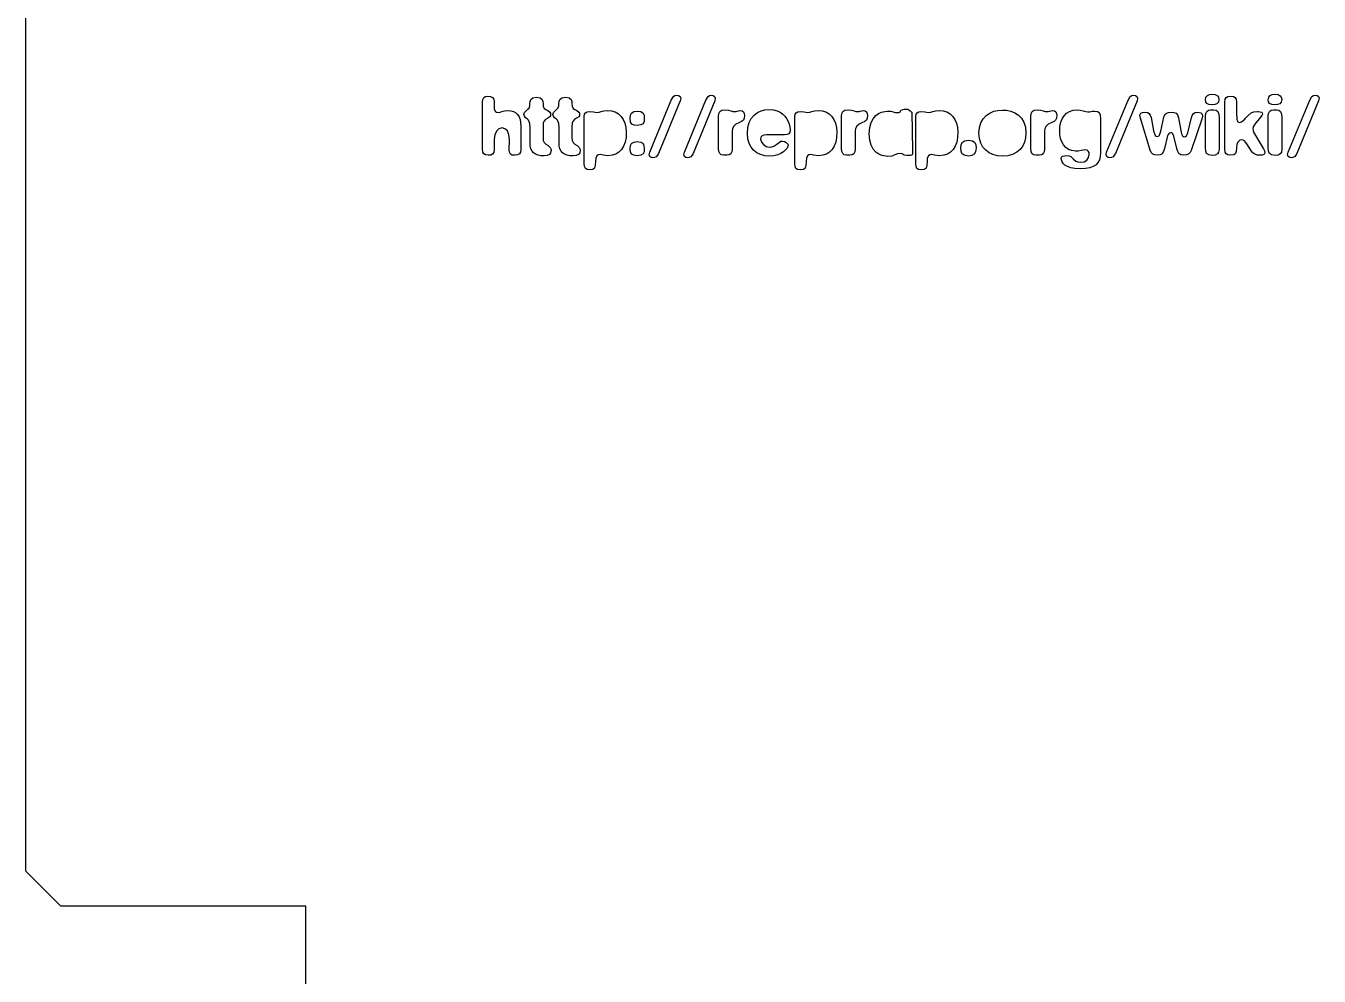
# Model space of a CAD drawing. Header units: metres. Extents: x 147 to 401, y -506 to -166.
# Drawn here: x 173.9 to 284.7, y -335.8 to -254.4 of the extents above; entities that cross this region are included whole.
import ezdxf

# ---------------------------------------------------------------- set-up
doc = ezdxf.new("R2010")
doc.units = ezdxf.units.M

msp = doc.modelspace()

# ---------------------------------------------------------------- linework, layer by layer
at = {"layer": 'COMPONENT4'}
for p, q in [((213.11, -260.54, 0), (213.25, -260.45, 0)), ((213.25, -260.45, 0), (213.46, -260.42, 0)), ((213.46, -260.42, 0), (213.7, -260.45, 0)), ((213.7, -260.45, 0), (213.86, -260.54, 0)), ((229.18, -260.75, 0), (229.36, -260.45, 0)), ((229.36, -260.45, 0), (229.49, -260.36, 0)), ((229.49, -260.36, 0), (229.67, -260.33, 0)), ((229.67, -260.33, 0), (229.81, -260.35, 0)), ((229.81, -260.35, 0), (229.93, -260.44, 0)), ((229.93, -260.44, 0), (229.99, -260.59, 0)), ((232.15, -260.75, 0), (232.33, -260.45, 0)), ((232.33, -260.45, 0), (232.46, -260.36, 0)), ((232.46, -260.36, 0), (232.63, -260.33, 0)), ((232.63, -260.33, 0), (232.78, -260.35, 0)), ((232.78, -260.35, 0), (232.89, -260.44, 0)), ((232.89, -260.44, 0), (232.95, -260.59, 0)), ((268.34, -260.75, 0), (268.52, -260.45, 0)), ((268.52, -260.45, 0), (268.65, -260.36, 0)), ((268.65, -260.36, 0), (268.83, -260.33, 0)), ((268.83, -260.33, 0), (268.97, -260.35, 0)), ((268.97, -260.35, 0), (269.09, -260.44, 0)), ((269.09, -260.44, 0), (269.14, -260.59, 0)), ((275, -260.49, 0), (275.13, -260.35, 0)), ((275.13, -260.35, 0), (275.31, -260.27, 0)), ((275.31, -260.27, 0), (275.53, -260.25, 0)), ((275.53, -260.25, 0), (275.8, -260.28, 0)), ((275.8, -260.28, 0), (275.98, -260.37, 0)), ((275.98, -260.37, 0), (276.08, -260.51, 0)), ((276.74, -260.54, 0), (276.89, -260.45, 0)), ((276.89, -260.45, 0), (277.13, -260.42, 0)), ((277.13, -260.42, 0), (277.35, -260.45, 0)), ((277.35, -260.45, 0), (277.5, -260.54, 0)), ((280.38, -260.49, 0), (280.51, -260.35, 0)), ((280.51, -260.35, 0), (280.69, -260.27, 0)), ((280.69, -260.27, 0), (280.91, -260.25, 0)), ((280.91, -260.25, 0), (281.18, -260.28, 0)), ((281.18, -260.28, 0), (281.36, -260.37, 0)), ((281.36, -260.37, 0), (281.46, -260.51, 0)), ((283.9, -260.75, 0), (284.08, -260.45, 0)), ((284.08, -260.45, 0), (284.21, -260.36, 0)), ((284.21, -260.36, 0), (284.38, -260.33, 0)), ((284.38, -260.33, 0), (284.53, -260.35, 0)), ((284.53, -260.35, 0), (284.64, -260.44, 0)), ((284.64, -260.44, 0), (284.7, -260.59, 0)), ((212.99, -260.89, 0), (213.02, -260.69, 0)), ((212.99, -264.92, 0), (212.99, -260.89, 0)), ((213.02, -260.69, 0), (213.11, -260.54, 0)), ((213.86, -260.54, 0), (213.96, -260.68, 0)), ((213.96, -260.68, 0), (213.99, -260.89, 0)), ((213.99, -260.89, 0), (213.99, -261.23, 0)), ((213.99, -261.23, 0), (214.01, -261.53, 0)), ((214.01, -261.53, 0), (214.11, -261.74, 0)), ((216.74, -261.66, 0), (216.9, -261.54, 0)), ((216.9, -261.54, 0), (216.99, -261.43, 0)), ((216.99, -261.43, 0), (217.06, -261.23, 0)), ((217.06, -261.03, 0), (217.08, -260.88, 0)), ((217.06, -261.23, 0), (217.06, -261.03, 0)), ((217.08, -260.88, 0), (217.15, -260.7, 0)), ((217.15, -260.7, 0), (217.32, -260.56, 0)), ((217.32, -260.56, 0), (217.63, -260.5, 0)), ((217.63, -260.5, 0), (217.94, -260.56, 0)), ((217.94, -260.56, 0), (218.11, -260.7, 0)), ((218.11, -260.7, 0), (218.18, -260.88, 0)), ((218.18, -260.88, 0), (218.19, -261.04, 0)), ((218.19, -261.04, 0), (218.21, -261.26, 0)), ((218.21, -261.26, 0), (218.29, -261.46, 0)), ((218.29, -261.46, 0), (218.43, -261.56, 0)), ((218.43, -261.56, 0), (218.61, -261.65, 0)), ((219.23, -261.66, 0), (219.38, -261.54, 0)), ((219.38, -261.54, 0), (219.47, -261.43, 0)), ((219.47, -261.43, 0), (219.54, -261.23, 0)), ((219.54, -261.23, 0), (219.55, -261.03, 0)), ((219.55, -261.03, 0), (219.56, -260.88, 0)), ((219.56, -260.88, 0), (219.64, -260.7, 0)), ((219.64, -260.7, 0), (219.81, -260.56, 0)), ((219.81, -260.56, 0), (220.12, -260.5, 0)), ((220.12, -260.5, 0), (220.42, -260.56, 0)), ((220.42, -260.56, 0), (220.59, -260.7, 0)), ((220.59, -260.7, 0), (220.66, -260.88, 0)), ((220.66, -260.88, 0), (220.67, -261.04, 0)), ((220.67, -261.04, 0), (220.7, -261.26, 0)), ((220.7, -261.26, 0), (220.78, -261.46, 0)), ((220.78, -261.46, 0), (220.91, -261.56, 0)), ((220.91, -261.56, 0), (221.09, -261.65, 0)), ((227.34, -265.21, 0), (229.18, -260.75, 0)), ((229.94, -260.81, 0), (228.08, -265.31, 0)), ((229.99, -260.59, 0), (229.94, -260.81, 0)), ((230.3, -265.21, 0), (232.15, -260.75, 0)), ((232.91, -260.81, 0), (231.05, -265.31, 0)), ((232.95, -260.59, 0), (232.91, -260.81, 0)), ((237.21, -261.59, 0), (237.56, -261.56, 0)), ((237.56, -261.56, 0), (237.94, -261.59, 0)), ((248.88, -261.62, 0), (249.02, -261.56, 0)), ((249.02, -261.56, 0), (249.13, -261.54, 0)), ((249.13, -261.54, 0), (249.44, -261.54, 0)), ((249.44, -261.54, 0), (249.53, -261.59, 0)), ((266.49, -265.21, 0), (268.34, -260.75, 0)), ((269.1, -260.81, 0), (267.24, -265.31, 0)), ((269.14, -260.59, 0), (269.1, -260.81, 0)), ((274.96, -260.72, 0), (275, -260.49, 0)), ((274.99, -260.89, 0), (274.96, -260.72, 0)), ((275.08, -261.03, 0), (274.99, -260.89, 0)), ((275.26, -261.12, 0), (275.08, -261.03, 0)), ((275.53, -261.16, 0), (275.26, -261.12, 0)), ((275.75, -261.13, 0), (275.53, -261.16, 0)), ((275.94, -261.06, 0), (275.75, -261.13, 0)), ((276.07, -260.92, 0), (275.94, -261.06, 0)), ((276.12, -260.69, 0), (276.07, -260.92, 0)), ((276.08, -260.51, 0), (276.12, -260.69, 0)), ((276.63, -260.89, 0), (276.66, -260.68, 0)), ((276.63, -264.98, 0), (276.63, -260.89, 0)), ((276.66, -260.68, 0), (276.74, -260.54, 0)), ((277.5, -260.54, 0), (277.59, -260.68, 0)), ((277.59, -260.68, 0), (277.63, -260.89, 0)), ((277.63, -260.89, 0), (277.63, -261.83, 0)), ((280.34, -260.72, 0), (280.38, -260.49, 0)), ((280.37, -260.89, 0), (280.34, -260.72, 0)), ((280.46, -261.03, 0), (280.37, -260.89, 0)), ((280.64, -261.12, 0), (280.46, -261.03, 0)), ((280.91, -261.16, 0), (280.64, -261.12, 0)), ((281.13, -261.13, 0), (280.91, -261.16, 0)), ((281.32, -261.06, 0), (281.13, -261.13, 0)), ((281.45, -260.92, 0), (281.32, -261.06, 0)), ((281.5, -260.69, 0), (281.45, -260.92, 0)), ((281.46, -260.51, 0), (281.5, -260.69, 0)), ((282.05, -265.21, 0), (283.9, -260.75, 0)), ((284.66, -260.81, 0), (282.8, -265.31, 0)), ((284.7, -260.59, 0), (284.66, -260.81, 0)), ((214.11, -261.74, 0), (214.21, -261.79, 0)), ((214.21, -261.79, 0), (214.34, -261.81, 0)), ((214.34, -261.81, 0), (214.51, -261.79, 0)), ((214.51, -261.79, 0), (214.67, -261.73, 0)), ((214.67, -261.73, 0), (214.88, -261.68, 0)), ((214.88, -261.68, 0), (215.16, -261.65, 0)), ((215.16, -261.65, 0), (215.43, -261.67, 0)), ((215.43, -261.67, 0), (215.66, -261.74, 0)), ((215.66, -261.74, 0), (215.85, -261.84, 0)), ((215.85, -261.84, 0), (216.01, -261.98, 0)), ((216.01, -261.98, 0), (216.13, -262.17, 0)), ((216.13, -262.17, 0), (216.22, -262.4, 0)), ((216.22, -262.4, 0), (216.27, -262.66, 0)), ((216.27, -262.66, 0), (216.29, -262.97, 0)), ((216.55, -261.97, 0), (216.61, -261.8, 0)), ((216.59, -262.13, 0), (216.55, -261.97, 0)), ((216.7, -262.26, 0), (216.59, -262.13, 0)), ((216.61, -261.8, 0), (216.74, -261.66, 0)), ((216.82, -262.36, 0), (216.7, -262.26, 0)), ((216.93, -262.47, 0), (216.82, -262.36, 0)), ((217.05, -262.74, 0), (216.93, -262.47, 0)), ((218.25, -262.58, 0), (218.21, -262.69, 0)), ((218.4, -262.42, 0), (218.25, -262.58, 0)), ((218.59, -262.31, 0), (218.4, -262.42, 0)), ((218.76, -262.18, 0), (218.59, -262.31, 0)), ((218.61, -261.65, 0), (218.77, -261.78, 0)), ((218.82, -262.1, 0), (218.76, -262.18, 0)), ((218.77, -261.78, 0), (218.82, -261.87, 0)), ((218.82, -261.87, 0), (218.84, -261.98, 0)), ((218.84, -261.98, 0), (218.82, -262.1, 0)), ((219.03, -261.97, 0), (219.09, -261.8, 0)), ((219.08, -262.13, 0), (219.03, -261.97, 0)), ((219.18, -262.26, 0), (219.08, -262.13, 0)), ((219.09, -261.8, 0), (219.23, -261.66, 0)), ((219.31, -262.36, 0), (219.18, -262.26, 0)), ((219.42, -262.47, 0), (219.31, -262.36, 0)), ((219.54, -262.74, 0), (219.42, -262.47, 0)), ((220.73, -262.58, 0), (220.69, -262.69, 0)), ((220.88, -262.42, 0), (220.73, -262.58, 0)), ((221.07, -262.31, 0), (220.88, -262.42, 0)), ((221.25, -262.18, 0), (221.07, -262.31, 0)), ((221.09, -261.65, 0), (221.25, -261.78, 0)), ((221.25, -261.78, 0), (221.3, -261.87, 0)), ((221.3, -262.1, 0), (221.25, -262.18, 0)), ((221.3, -261.87, 0), (221.32, -261.98, 0)), ((221.32, -261.98, 0), (221.3, -262.1, 0)), ((221.72, -262.14, 0), (221.74, -261.96, 0)), ((221.72, -266.22, 0), (221.72, -262.14, 0)), ((221.74, -261.96, 0), (221.83, -261.83, 0)), ((221.83, -261.83, 0), (221.97, -261.75, 0)), ((221.97, -261.75, 0), (222.17, -261.72, 0)), ((222.17, -261.72, 0), (222.51, -261.76, 0)), ((222.51, -261.76, 0), (222.8, -261.81, 0)), ((222.8, -261.81, 0), (222.99, -261.78, 0)), ((222.99, -261.78, 0), (223.17, -261.72, 0)), ((223.17, -261.72, 0), (223.4, -261.66, 0)), ((223.4, -261.66, 0), (223.72, -261.63, 0)), ((223.72, -261.63, 0), (224.07, -261.66, 0)), ((224.07, -261.66, 0), (224.38, -261.76, 0)), ((224.38, -261.76, 0), (224.65, -261.92, 0)), ((224.65, -261.92, 0), (224.89, -262.14, 0)), ((224.89, -262.14, 0), (225.07, -262.41, 0)), ((225.07, -262.41, 0), (225.21, -262.73, 0)), ((225.66, -262.32, 0), (225.69, -262.05, 0)), ((225.69, -262.63, 0), (225.66, -262.32, 0)), ((225.69, -262.05, 0), (225.78, -261.86, 0)), ((225.8, -262.81, 0), (225.69, -262.63, 0)), ((225.78, -261.86, 0), (225.97, -261.74, 0)), ((225.97, -261.74, 0), (226.27, -261.7, 0)), ((226.27, -261.7, 0), (226.58, -261.74, 0)), ((226.58, -261.74, 0), (226.76, -261.86, 0)), ((226.76, -261.86, 0), (226.85, -262.05, 0)), ((226.85, -262.58, 0), (226.76, -262.77, 0)), ((226.85, -262.05, 0), (226.87, -262.32, 0)), ((226.87, -262.32, 0), (226.85, -262.58, 0)), ((233.22, -262.15, 0), (233.25, -261.91, 0)), ((233.22, -264.89, 0), (233.22, -262.15, 0)), ((233.25, -261.91, 0), (233.34, -261.73, 0)), ((233.34, -261.73, 0), (233.5, -261.62, 0)), ((233.5, -261.62, 0), (233.78, -261.58, 0)), ((233.78, -261.58, 0), (234.07, -261.61, 0)), ((234.07, -261.61, 0), (234.29, -261.66, 0)), ((234.29, -261.66, 0), (234.45, -261.72, 0)), ((234.45, -261.72, 0), (234.59, -261.74, 0)), ((234.59, -261.74, 0), (234.73, -261.73, 0)), ((234.73, -261.73, 0), (234.84, -261.7, 0)), ((234.84, -261.7, 0), (234.95, -261.67, 0)), ((234.95, -261.67, 0), (235.09, -261.65, 0)), ((235.21, -262.59, 0), (234.97, -262.69, 0)), ((235.09, -261.65, 0), (235.25, -261.68, 0)), ((235.36, -262.47, 0), (235.21, -262.59, 0)), ((235.25, -261.68, 0), (235.36, -261.76, 0)), ((235.36, -261.76, 0), (235.43, -261.89, 0)), ((235.43, -262.31, 0), (235.36, -262.47, 0)), ((235.43, -261.89, 0), (235.45, -262.08, 0)), ((235.45, -262.08, 0), (235.43, -262.31, 0)), ((235.74, -263.11, 0), (235.86, -262.68, 0)), ((235.86, -262.68, 0), (236.04, -262.32, 0)), ((236.04, -262.32, 0), (236.28, -262.04, 0)), ((236.28, -262.04, 0), (236.56, -261.82, 0)), ((236.56, -261.82, 0), (236.87, -261.68, 0)), ((236.87, -261.68, 0), (237.21, -261.59, 0)), ((237.94, -261.59, 0), (238.25, -261.67, 0)), ((238.25, -261.67, 0), (238.52, -261.79, 0)), ((238.52, -261.79, 0), (238.74, -261.94, 0)), ((238.74, -261.94, 0), (238.92, -262.12, 0)), ((238.92, -262.12, 0), (239.06, -262.32, 0)), ((239.06, -262.32, 0), (239.25, -262.71, 0)), ((239.77, -262.14, 0), (239.79, -261.96, 0)), ((239.77, -266.22, 0), (239.77, -262.14, 0)), ((239.79, -261.96, 0), (239.88, -261.83, 0)), ((239.88, -261.83, 0), (240.02, -261.75, 0)), ((240.02, -261.75, 0), (240.22, -261.72, 0)), ((240.22, -261.72, 0), (240.56, -261.76, 0)), ((240.56, -261.76, 0), (240.85, -261.81, 0)), ((240.85, -261.81, 0), (241.04, -261.78, 0)), ((241.04, -261.78, 0), (241.22, -261.72, 0)), ((241.22, -261.72, 0), (241.45, -261.66, 0)), ((241.45, -261.66, 0), (241.77, -261.63, 0)), ((241.77, -261.63, 0), (242.12, -261.66, 0)), ((242.12, -261.66, 0), (242.43, -261.76, 0)), ((242.43, -261.76, 0), (242.7, -261.92, 0)), ((242.7, -261.92, 0), (242.93, -262.14, 0)), ((242.93, -262.14, 0), (243.12, -262.41, 0)), ((243.12, -262.41, 0), (243.26, -262.73, 0)), ((243.77, -262.15, 0), (243.8, -261.91, 0)), ((243.77, -264.89, 0), (243.77, -262.15, 0)), ((243.8, -261.91, 0), (243.88, -261.73, 0)), ((243.88, -261.73, 0), (244.05, -261.62, 0)), ((244.05, -261.62, 0), (244.33, -261.58, 0)), ((244.33, -261.58, 0), (244.62, -261.61, 0)), ((244.62, -261.61, 0), (244.84, -261.66, 0)), ((244.84, -261.66, 0), (245, -261.72, 0)), ((245, -261.72, 0), (245.14, -261.74, 0)), ((245.14, -261.74, 0), (245.27, -261.73, 0)), ((245.27, -261.73, 0), (245.38, -261.7, 0)), ((245.38, -261.7, 0), (245.49, -261.67, 0)), ((245.49, -261.67, 0), (245.63, -261.65, 0)), ((245.76, -262.59, 0), (245.52, -262.69, 0)), ((245.63, -261.65, 0), (245.79, -261.68, 0)), ((245.91, -262.47, 0), (245.76, -262.59, 0)), ((245.79, -261.68, 0), (245.91, -261.76, 0)), ((245.91, -261.76, 0), (245.98, -261.89, 0)), ((245.98, -262.31, 0), (245.91, -262.47, 0)), ((245.98, -261.89, 0), (246, -262.08, 0)), ((246, -262.08, 0), (245.98, -262.31, 0)), ((246.31, -262.68, 0), (246.48, -262.34, 0)), ((246.48, -262.34, 0), (246.7, -262.08, 0)), ((246.7, -262.08, 0), (246.94, -261.9, 0)), ((246.94, -261.9, 0), (247.21, -261.78, 0)), ((247.21, -261.78, 0), (247.47, -261.72, 0)), ((247.47, -261.72, 0), (247.72, -261.7, 0)), ((247.72, -261.7, 0), (248, -261.71, 0)), ((248, -261.71, 0), (248.21, -261.75, 0)), ((248.21, -261.75, 0), (248.38, -261.8, 0)), ((248.38, -261.8, 0), (248.57, -261.81, 0)), ((248.57, -261.81, 0), (248.62, -261.81, 0)), ((248.62, -261.81, 0), (248.7, -261.81, 0)), ((248.7, -261.81, 0), (248.77, -261.79, 0)), ((248.77, -261.79, 0), (248.8, -261.76, 0)), ((248.8, -261.76, 0), (248.83, -261.68, 0)), ((248.83, -261.68, 0), (248.88, -261.62, 0)), ((249.53, -261.59, 0), (249.65, -261.68, 0)), ((249.65, -261.68, 0), (249.76, -261.77, 0)), ((249.76, -261.77, 0), (249.8, -261.78, 0)), ((249.8, -261.78, 0), (249.84, -265.03, 0)), ((250.13, -262.14, 0), (250.16, -261.96, 0)), ((250.13, -266.22, 0), (250.13, -262.14, 0)), ((250.16, -261.96, 0), (250.24, -261.83, 0)), ((250.24, -261.83, 0), (250.39, -261.75, 0)), ((250.39, -261.75, 0), (250.58, -261.72, 0)), ((250.58, -261.72, 0), (250.92, -261.76, 0)), ((250.92, -261.76, 0), (251.21, -261.81, 0)), ((251.21, -261.81, 0), (251.41, -261.78, 0)), ((251.41, -261.78, 0), (251.59, -261.72, 0)), ((251.59, -261.72, 0), (251.81, -261.66, 0)), ((251.81, -261.66, 0), (252.14, -261.63, 0)), ((252.14, -261.63, 0), (252.48, -261.66, 0)), ((252.48, -261.66, 0), (252.79, -261.76, 0)), ((252.79, -261.76, 0), (253.07, -261.92, 0)), ((253.07, -261.92, 0), (253.3, -262.14, 0)), ((253.3, -262.14, 0), (253.49, -262.41, 0)), ((253.49, -262.41, 0), (253.62, -262.73, 0)), ((255.72, -262.69, 0), (255.92, -262.35, 0)), ((255.92, -262.35, 0), (256.17, -262.07, 0)), ((256.17, -262.07, 0), (256.47, -261.86, 0)), ((256.47, -261.86, 0), (256.81, -261.71, 0)), ((256.81, -261.71, 0), (257.18, -261.63, 0)), ((257.18, -261.63, 0), (257.56, -261.6, 0)), ((257.56, -261.6, 0), (257.92, -261.62, 0)), ((257.92, -261.62, 0), (258.27, -261.7, 0)), ((258.27, -261.7, 0), (258.62, -261.83, 0)), ((258.62, -261.83, 0), (258.93, -262.03, 0)), ((258.93, -262.03, 0), (259.19, -262.3, 0)), ((259.19, -262.3, 0), (259.4, -262.64, 0)), ((259.4, -262.64, 0), (259.54, -263.06, 0)), ((259.99, -262.15, 0), (260.02, -261.91, 0)), ((259.99, -264.89, 0), (259.99, -262.15, 0)), ((260.02, -261.91, 0), (260.1, -261.73, 0)), ((260.1, -261.73, 0), (260.27, -261.62, 0)), ((260.27, -261.62, 0), (260.55, -261.58, 0)), ((260.55, -261.58, 0), (260.84, -261.61, 0)), ((260.84, -261.61, 0), (261.06, -261.66, 0)), ((261.06, -261.66, 0), (261.22, -261.72, 0)), ((261.22, -261.72, 0), (261.35, -261.74, 0)), ((261.35, -261.74, 0), (261.49, -261.73, 0)), ((261.49, -261.73, 0), (261.6, -261.7, 0)), ((261.6, -261.7, 0), (261.71, -261.67, 0)), ((261.71, -261.67, 0), (261.85, -261.65, 0)), ((261.98, -262.59, 0), (261.73, -262.69, 0)), ((261.85, -261.65, 0), (262.01, -261.68, 0)), ((262.12, -262.47, 0), (261.98, -262.59, 0)), ((262.01, -261.68, 0), (262.13, -261.76, 0)), ((262.19, -262.31, 0), (262.12, -262.47, 0)), ((262.13, -261.76, 0), (262.19, -261.89, 0)), ((262.19, -261.89, 0), (262.22, -262.08, 0)), ((262.22, -262.08, 0), (262.19, -262.31, 0)), ((262.49, -263, 0), (262.57, -262.65, 0)), ((262.57, -262.65, 0), (262.69, -262.34, 0)), ((262.69, -262.34, 0), (262.85, -262.09, 0)), ((262.85, -262.09, 0), (263.06, -261.88, 0)), ((263.06, -261.88, 0), (263.31, -261.72, 0)), ((263.31, -261.72, 0), (263.61, -261.62, 0)), ((263.61, -261.62, 0), (263.95, -261.59, 0)), ((263.95, -261.59, 0), (264.22, -261.62, 0)), ((264.22, -261.62, 0), (264.47, -261.68, 0)), ((264.47, -261.68, 0), (264.7, -261.74, 0)), ((264.7, -261.74, 0), (264.89, -261.76, 0)), ((264.89, -261.76, 0), (265.02, -261.75, 0)), ((265.02, -261.75, 0), (265.15, -261.73, 0)), ((265.15, -261.73, 0), (265.29, -261.7, 0)), ((265.29, -261.7, 0), (265.47, -261.69, 0)), ((265.47, -261.69, 0), (265.71, -261.72, 0)), ((265.71, -261.72, 0), (265.86, -261.82, 0)), ((265.86, -261.82, 0), (265.93, -262.02, 0)), ((265.93, -262.02, 0), (265.96, -262.35, 0)), ((265.96, -262.35, 0), (265.96, -265.25, 0)), ((269.35, -262.04, 0), (269.42, -261.88, 0)), ((269.39, -262.31, 0), (269.35, -262.04, 0)), ((270.21, -265.05, 0), (269.39, -262.31, 0)), ((269.42, -261.88, 0), (269.56, -261.81, 0)), ((269.56, -261.81, 0), (269.75, -261.79, 0)), ((269.75, -261.79, 0), (269.98, -261.82, 0)), ((269.98, -261.82, 0), (270.13, -261.9, 0)), ((270.13, -261.9, 0), (270.23, -262.04, 0)), ((270.23, -262.04, 0), (270.3, -262.23, 0)), ((270.3, -262.23, 0), (270.52, -263.39, 0)), ((271.13, -263.4, 0), (271.38, -262.22, 0)), ((271.38, -262.22, 0), (271.47, -261.99, 0)), ((271.47, -261.99, 0), (271.61, -261.86, 0)), ((271.61, -261.86, 0), (271.79, -261.8, 0)), ((271.79, -261.8, 0), (272.01, -261.78, 0)), ((272.01, -261.78, 0), (272.26, -261.8, 0)), ((272.26, -261.8, 0), (272.44, -261.87, 0)), ((272.44, -261.87, 0), (272.57, -262.02, 0)), ((272.57, -262.02, 0), (272.66, -262.28, 0)), ((272.66, -262.28, 0), (272.85, -263.36, 0)), ((273.45, -263.55, 0), (273.73, -262.36, 0)), ((273.73, -262.36, 0), (273.82, -262.07, 0)), ((274.64, -262.38, 0), (273.73, -265.06, 0)), ((273.82, -262.07, 0), (273.93, -261.89, 0)), ((273.93, -261.89, 0), (274.09, -261.81, 0)), ((274.09, -261.81, 0), (274.3, -261.79, 0)), ((274.3, -261.79, 0), (274.55, -261.83, 0)), ((274.55, -261.83, 0), (274.68, -261.95, 0)), ((274.7, -262.13, 0), (274.64, -262.38, 0)), ((274.68, -261.95, 0), (274.7, -262.13, 0)), ((274.96, -262.11, 0), (274.99, -261.89, 0)), ((274.96, -264.85, 0), (274.96, -262.11, 0)), ((274.99, -261.89, 0), (275.08, -261.72, 0)), ((275.08, -261.72, 0), (275.22, -261.62, 0)), ((275.22, -261.62, 0), (275.4, -261.58, 0)), ((275.4, -261.58, 0), (275.66, -261.58, 0)), ((275.66, -261.58, 0), (275.87, -261.62, 0)), ((275.87, -261.62, 0), (276.01, -261.74, 0)), ((276.01, -261.74, 0), (276.1, -261.94, 0)), ((276.1, -261.94, 0), (276.13, -262.22, 0)), ((276.13, -262.22, 0), (276.13, -264.97, 0)), ((277.63, -261.83, 0), (277.66, -262.37, 0)), ((277.66, -262.37, 0), (277.73, -262.61, 0)), ((277.73, -262.61, 0), (277.89, -262.66, 0)), ((277.89, -262.66, 0), (278.05, -262.61, 0)), ((278.05, -262.61, 0), (278.34, -262.37, 0)), ((278.34, -262.37, 0), (278.4, -262.3, 0)), ((278.4, -262.3, 0), (278.58, -262.11, 0)), ((278.58, -262.11, 0), (278.89, -261.84, 0)), ((278.89, -261.84, 0), (279.1, -261.76, 0)), ((279.1, -261.76, 0), (279.41, -261.74, 0)), ((279.69, -262.22, 0), (279.18, -262.81, 0)), ((279.41, -261.74, 0), (279.52, -261.74, 0)), ((279.52, -261.74, 0), (279.76, -261.79, 0)), ((279.8, -262.07, 0), (279.69, -262.22, 0)), ((279.76, -261.79, 0), (279.82, -261.85, 0)), ((279.84, -261.94, 0), (279.8, -262.07, 0)), ((279.82, -261.85, 0), (279.84, -261.94, 0)), ((280.34, -262.11, 0), (280.37, -261.89, 0)), ((280.34, -264.85, 0), (280.34, -262.11, 0)), ((280.37, -261.89, 0), (280.46, -261.72, 0)), ((280.46, -261.72, 0), (280.6, -261.62, 0)), ((280.6, -261.62, 0), (280.78, -261.58, 0)), ((280.78, -261.58, 0), (281.04, -261.58, 0)), ((281.04, -261.58, 0), (281.25, -261.62, 0)), ((281.25, -261.62, 0), (281.39, -261.74, 0)), ((281.39, -261.74, 0), (281.48, -261.94, 0)), ((281.48, -261.94, 0), (281.51, -262.22, 0)), ((281.51, -262.22, 0), (281.51, -264.97, 0)), ((214.05, -263.72, 0), (214, -264.12, 0)), ((214.19, -263.4, 0), (214.05, -263.72, 0)), ((214.4, -263.2, 0), (214.19, -263.4, 0)), ((214.68, -263.13, 0), (214.4, -263.2, 0)), ((214.92, -263.2, 0), (214.68, -263.13, 0)), ((215.13, -263.39, 0), (214.92, -263.2, 0)), ((215.26, -263.72, 0), (215.13, -263.39, 0)), ((215.31, -264.16, 0), (215.26, -263.72, 0)), ((216.29, -262.97, 0), (216.29, -265.01, 0)), ((217.08, -263.13, 0), (217.05, -262.74, 0)), ((217.08, -264.45, 0), (217.08, -263.13, 0)), ((218.21, -262.69, 0), (218.19, -262.8, 0)), ((218.19, -262.8, 0), (218.19, -262.92, 0)), ((218.19, -262.92, 0), (218.19, -263.08, 0)), ((218.19, -263.08, 0), (218.19, -263.93, 0)), ((219.56, -263.13, 0), (219.54, -262.74, 0)), ((219.56, -264.45, 0), (219.56, -263.13, 0)), ((220.68, -262.8, 0), (220.67, -262.92, 0)), ((220.67, -262.92, 0), (220.67, -263.08, 0)), ((220.67, -263.08, 0), (220.67, -263.93, 0)), ((220.69, -262.69, 0), (220.68, -262.8, 0)), ((225.21, -262.73, 0), (225.29, -263.1, 0)), ((225.29, -263.1, 0), (225.32, -263.51, 0)), ((225.32, -263.51, 0), (225.3, -263.96, 0)), ((225.99, -262.89, 0), (225.8, -262.81, 0)), ((226.27, -262.92, 0), (225.99, -262.89, 0)), ((226.58, -262.88, 0), (226.27, -262.92, 0)), ((226.76, -262.77, 0), (226.58, -262.88, 0)), ((234.43, -263.17, 0), (234.4, -263.41, 0)), ((234.4, -263.41, 0), (234.4, -264.92, 0)), ((234.54, -262.97, 0), (234.43, -263.17, 0)), ((234.72, -262.81, 0), (234.54, -262.97, 0)), ((234.97, -262.69, 0), (234.72, -262.81, 0)), ((235.7, -263.63, 0), (235.74, -263.11, 0)), ((235.74, -264.07, 0), (235.7, -263.63, 0)), ((237.12, -263.74, 0), (236.96, -263.81, 0)), ((237.34, -263.72, 0), (237.12, -263.74, 0)), ((238.53, -263.72, 0), (237.34, -263.72, 0)), ((238.87, -263.72, 0), (238.53, -263.72, 0)), ((239.1, -263.7, 0), (238.87, -263.72, 0)), ((239.25, -263.63, 0), (239.1, -263.7, 0)), ((239.25, -262.71, 0), (239.35, -263.06, 0)), ((239.34, -263.51, 0), (239.25, -263.63, 0)), ((239.37, -263.29, 0), (239.34, -263.51, 0)), ((239.35, -263.06, 0), (239.37, -263.29, 0)), ((243.26, -262.73, 0), (243.34, -263.1, 0)), ((243.34, -263.1, 0), (243.37, -263.51, 0)), ((243.37, -263.51, 0), (243.35, -263.96, 0)), ((244.98, -263.17, 0), (244.94, -263.41, 0)), ((244.94, -263.41, 0), (244.94, -264.92, 0)), ((245.09, -262.97, 0), (244.98, -263.17, 0)), ((245.27, -262.81, 0), (245.09, -262.97, 0)), ((245.52, -262.69, 0), (245.27, -262.81, 0)), ((246.15, -263.65, 0), (246.19, -263.11, 0)), ((246.19, -264.18, 0), (246.15, -263.65, 0)), ((246.19, -263.11, 0), (246.31, -262.68, 0)), ((253.62, -262.73, 0), (253.71, -263.1, 0)), ((253.71, -263.1, 0), (253.74, -263.51, 0)), ((253.74, -263.51, 0), (253.71, -263.96, 0)), ((255.55, -263.57, 0), (255.6, -263.1, 0)), ((255.59, -264.03, 0), (255.55, -263.57, 0)), ((255.6, -263.1, 0), (255.72, -262.69, 0)), ((259.54, -263.06, 0), (259.58, -263.56, 0)), ((259.58, -263.56, 0), (259.55, -263.97, 0)), ((261.2, -263.17, 0), (261.16, -263.41, 0)), ((261.16, -263.41, 0), (261.16, -264.92, 0)), ((261.3, -262.97, 0), (261.2, -263.17, 0)), ((261.48, -262.81, 0), (261.3, -262.97, 0)), ((261.73, -262.69, 0), (261.48, -262.81, 0)), ((262.47, -263.38, 0), (262.49, -263, 0)), ((262.49, -263.71, 0), (262.47, -263.38, 0)), ((262.55, -264.04, 0), (262.49, -263.71, 0)), ((270.52, -263.39, 0), (270.65, -263.77, 0)), ((270.65, -263.77, 0), (270.73, -263.85, 0)), ((270.93, -263.84, 0), (271.01, -263.76, 0)), ((271.01, -263.76, 0), (271.13, -263.4, 0)), ((271.77, -263.69, 0), (271.72, -263.81, 0)), ((271.85, -263.58, 0), (271.77, -263.69, 0)), ((271.98, -263.54, 0), (271.85, -263.58, 0)), ((272.07, -263.56, 0), (271.98, -263.54, 0)), ((272.15, -263.63, 0), (272.07, -263.56, 0)), ((272.26, -263.84, 0), (272.15, -263.63, 0)), ((272.85, -263.36, 0), (272.92, -263.64, 0)), ((272.92, -263.64, 0), (273, -263.8, 0)), ((273.34, -263.8, 0), (273.45, -263.55, 0)), ((279.05, -263.04, 0), (279.02, -263.19, 0)), ((279.02, -263.19, 0), (279.04, -263.36, 0)), ((279.04, -263.36, 0), (279.09, -263.5, 0)), ((279.18, -262.81, 0), (279.05, -263.04, 0)), ((279.09, -263.5, 0), (279.93, -264.91, 0)), ((214, -264.12, 0), (213.99, -265.01, 0)), ((215.29, -265.01, 0), (215.31, -264.16, 0)), ((217.1, -264.7, 0), (217.08, -264.45, 0)), ((217.15, -264.92, 0), (217.1, -264.7, 0)), ((218.19, -263.93, 0), (218.21, -264.2, 0)), ((218.21, -264.2, 0), (218.28, -264.37, 0)), ((218.28, -264.37, 0), (218.42, -264.52, 0)), ((218.42, -264.52, 0), (218.62, -264.64, 0)), ((218.62, -264.64, 0), (218.8, -264.8, 0)), ((218.8, -264.8, 0), (218.86, -264.92, 0)), ((219.58, -264.7, 0), (219.56, -264.45, 0)), ((219.64, -264.92, 0), (219.58, -264.7, 0)), ((220.67, -263.93, 0), (220.7, -264.2, 0)), ((220.7, -264.2, 0), (220.76, -264.37, 0)), ((220.76, -264.37, 0), (220.91, -264.52, 0)), ((220.91, -264.52, 0), (221.11, -264.64, 0)), ((221.11, -264.64, 0), (221.29, -264.8, 0)), ((221.29, -264.8, 0), (221.34, -264.92, 0)), ((225.09, -264.7, 0), (224.92, -264.99, 0)), ((225.22, -264.35, 0), (225.09, -264.7, 0)), ((225.3, -263.96, 0), (225.22, -264.35, 0)), ((225.66, -264.91, 0), (225.68, -264.65, 0)), ((225.68, -264.65, 0), (225.77, -264.46, 0)), ((225.77, -264.46, 0), (225.96, -264.34, 0)), ((225.96, -264.34, 0), (226.26, -264.3, 0)), ((226.26, -264.3, 0), (226.57, -264.34, 0)), ((226.57, -264.34, 0), (226.75, -264.45, 0)), ((226.75, -264.45, 0), (226.84, -264.64, 0)), ((226.84, -264.64, 0), (226.87, -264.91, 0)), ((233.25, -265.15, 0), (233.22, -264.89, 0)), ((235.85, -264.46, 0), (235.74, -264.07, 0)), ((236.02, -264.78, 0), (235.85, -264.46, 0)), ((236.24, -265.05, 0), (236.02, -264.78, 0)), ((236.86, -263.93, 0), (236.83, -264.1, 0)), ((236.83, -264.1, 0), (236.9, -264.34, 0)), ((236.96, -263.81, 0), (236.86, -263.93, 0)), ((236.9, -264.34, 0), (237.07, -264.56, 0)), ((237.07, -264.56, 0), (237.31, -264.72, 0)), ((237.31, -264.72, 0), (237.59, -264.77, 0)), ((237.59, -264.77, 0), (237.81, -264.75, 0)), ((237.81, -264.75, 0), (237.98, -264.69, 0)), ((237.98, -264.69, 0), (238.24, -264.52, 0)), ((238.24, -264.52, 0), (238.46, -264.34, 0)), ((238.46, -264.34, 0), (238.57, -264.28, 0)), ((238.57, -264.28, 0), (238.71, -264.26, 0)), ((238.71, -264.26, 0), (238.88, -264.3, 0)), ((239.11, -264.88, 0), (238.81, -265.18, 0)), ((238.88, -264.3, 0), (239.04, -264.39, 0)), ((239.04, -264.39, 0), (239.16, -264.51, 0)), ((239.21, -264.64, 0), (239.11, -264.88, 0)), ((239.16, -264.51, 0), (239.21, -264.64, 0)), ((243.14, -264.7, 0), (242.97, -264.99, 0)), ((243.27, -264.35, 0), (243.14, -264.7, 0)), ((243.35, -263.96, 0), (243.27, -264.35, 0)), ((243.8, -265.15, 0), (243.77, -264.89, 0)), ((246.31, -264.61, 0), (246.19, -264.18, 0)), ((246.49, -264.95, 0), (246.31, -264.61, 0)), ((253.51, -264.7, 0), (253.33, -264.99, 0)), ((253.64, -264.35, 0), (253.51, -264.7, 0)), ((253.71, -263.96, 0), (253.64, -264.35, 0)), ((253.99, -264.88, 0), (254.02, -264.56, 0)), ((254.01, -265.12, 0), (253.99, -264.88, 0)), ((254.02, -264.56, 0), (254.13, -264.34, 0)), ((254.13, -264.34, 0), (254.32, -264.23, 0)), ((254.32, -264.23, 0), (254.64, -264.19, 0)), ((254.64, -264.19, 0), (254.99, -264.24, 0)), ((254.99, -264.24, 0), (255.19, -264.39, 0)), ((255.19, -264.39, 0), (255.28, -264.59, 0)), ((255.3, -264.85, 0), (255.26, -265.18, 0)), ((255.28, -264.59, 0), (255.3, -264.85, 0)), ((255.71, -264.43, 0), (255.59, -264.03, 0)), ((255.89, -264.77, 0), (255.71, -264.43, 0)), ((256.13, -265.05, 0), (255.89, -264.77, 0)), ((259.3, -264.68, 0), (259.08, -264.98, 0)), ((259.46, -264.35, 0), (259.3, -264.68, 0)), ((259.55, -263.97, 0), (259.46, -264.35, 0)), ((260.01, -265.15, 0), (259.99, -264.89, 0)), ((262.65, -264.33, 0), (262.55, -264.04, 0)), ((262.8, -264.59, 0), (262.65, -264.33, 0)), ((262.99, -264.81, 0), (262.8, -264.59, 0)), ((263.22, -264.98, 0), (262.99, -264.81, 0)), ((270.73, -263.85, 0), (270.82, -263.87, 0)), ((270.82, -263.87, 0), (270.93, -263.84, 0)), ((271.45, -264.89, 0), (271.37, -265.16, 0)), ((271.69, -263.92, 0), (271.45, -264.89, 0)), ((271.72, -263.81, 0), (271.69, -263.92, 0)), ((272.51, -264.9, 0), (272.26, -263.84, 0)), ((273, -263.8, 0), (273.08, -263.87, 0)), ((273.08, -263.87, 0), (273.17, -263.89, 0)), ((273.17, -263.89, 0), (273.26, -263.87, 0)), ((273.26, -263.87, 0), (273.34, -263.8, 0)), ((274.98, -265.13, 0), (274.96, -264.85, 0)), ((277.63, -264.88, 0), (277.6, -265.14, 0)), ((277.66, -264.53, 0), (277.63, -264.88, 0)), ((277.77, -264.31, 0), (277.66, -264.53, 0)), ((277.92, -264.19, 0), (277.77, -264.31, 0)), ((278.08, -264.14, 0), (277.92, -264.19, 0)), ((278.19, -264.17, 0), (278.08, -264.14, 0)), ((278.3, -264.23, 0), (278.19, -264.17, 0)), ((278.52, -264.5, 0), (278.3, -264.23, 0)), ((278.9, -265.13, 0), (278.52, -264.5, 0)), ((280.36, -265.13, 0), (280.34, -264.85, 0)), ((213.02, -265.2, 0), (212.99, -264.92, 0)), ((213.11, -265.36, 0), (213.02, -265.2, 0)), ((213.26, -265.45, 0), (213.11, -265.36, 0)), ((213.49, -265.48, 0), (213.26, -265.45, 0)), ((213.71, -265.46, 0), (213.49, -265.48, 0)), ((213.87, -265.37, 0), (213.71, -265.46, 0)), ((213.96, -265.22, 0), (213.87, -265.37, 0)), ((213.99, -265.01, 0), (213.96, -265.22, 0)), ((215.32, -265.22, 0), (215.29, -265.01, 0)), ((215.4, -265.37, 0), (215.32, -265.22, 0)), ((215.55, -265.46, 0), (215.4, -265.37, 0)), ((215.81, -265.48, 0), (215.55, -265.46, 0)), ((216, -265.44, 0), (215.81, -265.48, 0)), ((216.16, -265.35, 0), (216, -265.44, 0)), ((216.26, -265.21, 0), (216.16, -265.35, 0)), ((216.29, -265.01, 0), (216.26, -265.21, 0)), ((217.25, -265.11, 0), (217.15, -264.92, 0)), ((217.38, -265.26, 0), (217.25, -265.11, 0)), ((217.55, -265.38, 0), (217.38, -265.26, 0)), ((217.76, -265.46, 0), (217.55, -265.38, 0)), ((218.01, -265.51, 0), (217.76, -265.46, 0)), ((218.29, -265.53, 0), (218.01, -265.51, 0)), ((218.55, -265.5, 0), (218.29, -265.53, 0)), ((218.73, -265.41, 0), (218.55, -265.5, 0)), ((218.84, -265.27, 0), (218.73, -265.41, 0)), ((218.88, -265.06, 0), (218.84, -265.27, 0)), ((218.86, -264.92, 0), (218.88, -265.06, 0)), ((219.73, -265.11, 0), (219.64, -264.92, 0)), ((219.87, -265.26, 0), (219.73, -265.11, 0)), ((220.04, -265.38, 0), (219.87, -265.26, 0)), ((220.25, -265.46, 0), (220.04, -265.38, 0)), ((220.49, -265.51, 0), (220.25, -265.46, 0)), ((220.78, -265.53, 0), (220.49, -265.51, 0)), ((221.03, -265.5, 0), (220.78, -265.53, 0)), ((221.22, -265.41, 0), (221.03, -265.5, 0)), ((221.33, -265.27, 0), (221.22, -265.41, 0)), ((221.36, -265.06, 0), (221.33, -265.27, 0)), ((221.34, -264.92, 0), (221.36, -265.06, 0)), ((222.68, -266, 0), (222.66, -266.35, 0)), ((222.71, -265.71, 0), (222.68, -266, 0)), ((222.79, -265.53, 0), (222.71, -265.71, 0)), ((222.92, -265.44, 0), (222.79, -265.53, 0)), ((223.08, -265.41, 0), (222.92, -265.44, 0)), ((223.33, -265.46, 0), (223.08, -265.41, 0)), ((223.75, -265.52, 0), (223.33, -265.46, 0)), ((224.11, -265.48, 0), (223.75, -265.52, 0)), ((224.43, -265.38, 0), (224.11, -265.48, 0)), ((224.69, -265.22, 0), (224.43, -265.38, 0)), ((224.92, -264.99, 0), (224.69, -265.22, 0)), ((225.69, -265.19, 0), (225.66, -264.91, 0)), ((225.78, -265.38, 0), (225.69, -265.19, 0)), ((225.96, -265.48, 0), (225.78, -265.38, 0)), ((226.27, -265.52, 0), (225.96, -265.48, 0)), ((226.58, -265.48, 0), (226.27, -265.52, 0)), ((226.76, -265.36, 0), (226.58, -265.48, 0)), ((226.85, -265.18, 0), (226.76, -265.36, 0)), ((226.87, -264.91, 0), (226.85, -265.18, 0)), ((227.28, -265.45, 0), (227.34, -265.21, 0)), ((227.34, -265.59, 0), (227.28, -265.45, 0)), ((227.46, -265.67, 0), (227.34, -265.59, 0)), ((227.58, -265.69, 0), (227.46, -265.67, 0)), ((227.74, -265.67, 0), (227.58, -265.69, 0)), ((227.88, -265.6, 0), (227.74, -265.67, 0)), ((227.99, -265.48, 0), (227.88, -265.6, 0)), ((228.08, -265.31, 0), (227.99, -265.48, 0)), ((230.25, -265.45, 0), (230.3, -265.21, 0)), ((230.31, -265.59, 0), (230.25, -265.45, 0)), ((230.43, -265.67, 0), (230.31, -265.59, 0)), ((230.55, -265.69, 0), (230.43, -265.67, 0)), ((230.71, -265.67, 0), (230.55, -265.69, 0)), ((230.85, -265.6, 0), (230.71, -265.67, 0)), ((230.96, -265.48, 0), (230.85, -265.6, 0)), ((231.05, -265.31, 0), (230.96, -265.48, 0)), ((233.33, -265.33, 0), (233.25, -265.15, 0)), ((233.46, -265.44, 0), (233.33, -265.33, 0)), ((233.65, -265.48, 0), (233.46, -265.44, 0)), ((233.94, -265.48, 0), (233.65, -265.48, 0)), ((234.14, -265.44, 0), (233.94, -265.48, 0)), ((234.28, -265.34, 0), (234.14, -265.44, 0)), ((234.37, -265.17, 0), (234.28, -265.34, 0)), ((234.4, -264.92, 0), (234.37, -265.17, 0)), ((236.52, -265.26, 0), (236.24, -265.05, 0)), ((236.83, -265.42, 0), (236.52, -265.26, 0)), ((237.19, -265.51, 0), (236.83, -265.42, 0)), ((237.58, -265.54, 0), (237.19, -265.51, 0)), ((237.96, -265.51, 0), (237.58, -265.54, 0)), ((238.3, -265.43, 0), (237.96, -265.51, 0)), ((238.58, -265.31, 0), (238.3, -265.43, 0)), ((238.81, -265.18, 0), (238.58, -265.31, 0)), ((240.73, -266, 0), (240.71, -266.35, 0)), ((240.76, -265.71, 0), (240.73, -266, 0)), ((240.84, -265.53, 0), (240.76, -265.71, 0)), ((240.97, -265.44, 0), (240.84, -265.53, 0)), ((241.13, -265.41, 0), (240.97, -265.44, 0)), ((241.38, -265.46, 0), (241.13, -265.41, 0)), ((241.8, -265.52, 0), (241.38, -265.46, 0)), ((242.16, -265.48, 0), (241.8, -265.52, 0)), ((242.47, -265.38, 0), (242.16, -265.48, 0)), ((242.74, -265.22, 0), (242.47, -265.38, 0)), ((242.97, -264.99, 0), (242.74, -265.22, 0)), ((243.88, -265.33, 0), (243.8, -265.15, 0)), ((244.01, -265.44, 0), (243.88, -265.33, 0)), ((244.2, -265.48, 0), (244.01, -265.44, 0)), ((244.49, -265.48, 0), (244.2, -265.48, 0)), ((244.69, -265.44, 0), (244.49, -265.48, 0)), ((244.83, -265.34, 0), (244.69, -265.44, 0)), ((244.92, -265.17, 0), (244.83, -265.34, 0)), ((244.94, -264.92, 0), (244.92, -265.17, 0)), ((246.71, -265.21, 0), (246.49, -264.95, 0)), ((246.96, -265.39, 0), (246.71, -265.21, 0)), ((247.22, -265.5, 0), (246.96, -265.39, 0)), ((247.73, -265.58, 0), (247.22, -265.5, 0)), ((248.08, -265.54, 0), (247.73, -265.58, 0)), ((248.34, -265.45, 0), (248.08, -265.54, 0)), ((248.58, -265.36, 0), (248.34, -265.45, 0)), ((248.82, -265.32, 0), (248.58, -265.36, 0)), ((248.96, -265.35, 0), (248.82, -265.32, 0)), ((249.04, -265.41, 0), (248.96, -265.35, 0)), ((249.15, -265.47, 0), (249.04, -265.41, 0)), ((249.36, -265.5, 0), (249.15, -265.47, 0)), ((249.69, -265.49, 0), (249.36, -265.5, 0)), ((249.83, -265.44, 0), (249.69, -265.49, 0)), ((249.85, -265.3, 0), (249.83, -265.44, 0)), ((249.84, -265.03, 0), (249.85, -265.3, 0)), ((251.1, -266, 0), (251.08, -266.35, 0)), ((251.12, -265.71, 0), (251.1, -266, 0)), ((251.21, -265.53, 0), (251.12, -265.71, 0)), ((251.33, -265.44, 0), (251.21, -265.53, 0)), ((251.49, -265.41, 0), (251.33, -265.44, 0)), ((251.74, -265.46, 0), (251.49, -265.41, 0)), ((252.17, -265.52, 0), (251.74, -265.46, 0)), ((252.53, -265.48, 0), (252.17, -265.52, 0)), ((252.84, -265.38, 0), (252.53, -265.48, 0)), ((253.11, -265.22, 0), (252.84, -265.38, 0)), ((253.33, -264.99, 0), (253.11, -265.22, 0)), ((254.09, -265.33, 0), (254.01, -265.12, 0)), ((254.29, -265.48, 0), (254.09, -265.33, 0)), ((254.65, -265.54, 0), (254.29, -265.48, 0)), ((254.93, -265.5, 0), (254.65, -265.54, 0)), ((255.13, -265.39, 0), (254.93, -265.5, 0)), ((255.26, -265.18, 0), (255.13, -265.39, 0)), ((256.41, -265.26, 0), (256.13, -265.05, 0)), ((256.75, -265.42, 0), (256.41, -265.26, 0)), ((257.13, -265.52, 0), (256.75, -265.42, 0)), ((257.53, -265.55, 0), (257.13, -265.52, 0)), ((258.01, -265.51, 0), (257.53, -265.55, 0)), ((258.43, -265.4, 0), (258.01, -265.51, 0)), ((258.79, -265.21, 0), (258.43, -265.4, 0)), ((259.08, -264.98, 0), (258.79, -265.21, 0)), ((260.09, -265.33, 0), (260.01, -265.15, 0)), ((260.23, -265.44, 0), (260.09, -265.33, 0)), ((260.41, -265.48, 0), (260.23, -265.44, 0)), ((260.71, -265.48, 0), (260.41, -265.48, 0)), ((260.91, -265.44, 0), (260.71, -265.48, 0)), ((261.05, -265.34, 0), (260.91, -265.44, 0)), ((261.13, -265.17, 0), (261.05, -265.34, 0)), ((261.16, -264.92, 0), (261.13, -265.17, 0)), ((262.6, -265.78, 0), (262.63, -265.65, 0)), ((262.67, -266.04, 0), (262.6, -265.78, 0)), ((262.63, -265.65, 0), (262.72, -265.56, 0)), ((262.72, -265.56, 0), (262.88, -265.51, 0)), ((262.88, -265.51, 0), (263.08, -265.49, 0)), ((263.08, -265.49, 0), (263.28, -265.51, 0)), ((263.5, -265.08, 0), (263.22, -264.98, 0)), ((263.28, -265.51, 0), (263.42, -265.58, 0)), ((263.42, -265.58, 0), (263.62, -265.78, 0)), ((263.83, -265.12, 0), (263.5, -265.08, 0)), ((263.62, -265.78, 0), (263.85, -265.98, 0)), ((264.05, -265.11, 0), (263.83, -265.12, 0)), ((263.85, -265.98, 0), (264.02, -266.05, 0)), ((264.3, -265.07, 0), (264.05, -265.11, 0)), ((264.51, -265.03, 0), (264.3, -265.07, 0)), ((264.65, -265.02, 0), (264.51, -265.03, 0)), ((264.57, -266.03, 0), (264.8, -265.89, 0)), ((264.82, -265.04, 0), (264.65, -265.02, 0)), ((264.8, -265.89, 0), (264.95, -265.67, 0)), ((264.92, -265.11, 0), (264.82, -265.04, 0)), ((264.98, -265.23, 0), (264.92, -265.11, 0)), ((264.95, -265.67, 0), (265, -265.41, 0)), ((265, -265.41, 0), (264.98, -265.23, 0)), ((265.87, -265.86, 0), (265.75, -266.1, 0)), ((265.94, -265.58, 0), (265.87, -265.86, 0)), ((265.96, -265.25, 0), (265.94, -265.58, 0)), ((266.44, -265.45, 0), (266.49, -265.21, 0)), ((266.5, -265.59, 0), (266.44, -265.45, 0)), ((266.62, -265.67, 0), (266.5, -265.59, 0)), ((266.74, -265.69, 0), (266.62, -265.67, 0)), ((266.9, -265.67, 0), (266.74, -265.69, 0)), ((267.04, -265.6, 0), (266.9, -265.67, 0)), ((267.15, -265.48, 0), (267.04, -265.6, 0)), ((267.24, -265.31, 0), (267.15, -265.48, 0)), ((270.31, -265.25, 0), (270.21, -265.05, 0)), ((270.45, -265.38, 0), (270.31, -265.25, 0)), ((270.62, -265.45, 0), (270.45, -265.38, 0)), ((270.84, -265.47, 0), (270.62, -265.45, 0)), ((271.08, -265.44, 0), (270.84, -265.47, 0)), ((271.25, -265.34, 0), (271.08, -265.44, 0)), ((271.37, -265.16, 0), (271.25, -265.34, 0)), ((272.58, -265.15, 0), (272.51, -264.9, 0)), ((272.68, -265.33, 0), (272.58, -265.15, 0)), ((272.84, -265.44, 0), (272.68, -265.33, 0)), ((273.11, -265.47, 0), (272.84, -265.44, 0)), ((273.33, -265.45, 0), (273.11, -265.47, 0)), ((273.51, -265.37, 0), (273.33, -265.45, 0)), ((273.64, -265.24, 0), (273.51, -265.37, 0)), ((273.73, -265.06, 0), (273.64, -265.24, 0)), ((275.06, -265.33, 0), (274.98, -265.13, 0)), ((275.24, -265.45, 0), (275.06, -265.33, 0)), ((275.54, -265.49, 0), (275.24, -265.45, 0)), ((275.8, -265.46, 0), (275.54, -265.49, 0)), ((275.98, -265.36, 0), (275.8, -265.46, 0)), ((276.09, -265.2, 0), (275.98, -265.36, 0)), ((276.13, -264.97, 0), (276.09, -265.2, 0)), ((276.66, -265.2, 0), (276.63, -264.98, 0)), ((276.74, -265.36, 0), (276.66, -265.2, 0)), ((276.89, -265.45, 0), (276.74, -265.36, 0)), ((277.14, -265.48, 0), (276.89, -265.45, 0)), ((277.4, -265.44, 0), (277.14, -265.48, 0)), ((277.54, -265.33, 0), (277.4, -265.44, 0)), ((277.6, -265.14, 0), (277.54, -265.33, 0)), ((279.03, -265.28, 0), (278.9, -265.13, 0)), ((279.19, -265.39, 0), (279.03, -265.28, 0)), ((279.39, -265.46, 0), (279.19, -265.39, 0)), ((279.62, -265.48, 0), (279.39, -265.46, 0)), ((279.81, -265.46, 0), (279.62, -265.48, 0)), ((279.95, -265.42, 0), (279.81, -265.46, 0)), ((279.93, -264.91, 0), (280.03, -265.1, 0)), ((280.03, -265.35, 0), (279.95, -265.42, 0)), ((280.03, -265.1, 0), (280.06, -265.24, 0)), ((280.06, -265.24, 0), (280.03, -265.35, 0)), ((280.44, -265.33, 0), (280.36, -265.13, 0)), ((280.62, -265.45, 0), (280.44, -265.33, 0)), ((280.92, -265.49, 0), (280.62, -265.45, 0)), ((281.18, -265.46, 0), (280.92, -265.49, 0)), ((281.36, -265.36, 0), (281.18, -265.46, 0)), ((281.47, -265.2, 0), (281.36, -265.36, 0)), ((281.51, -264.97, 0), (281.47, -265.2, 0)), ((282, -265.45, 0), (282.05, -265.21, 0)), ((282.06, -265.59, 0), (282, -265.45, 0)), ((282.18, -265.67, 0), (282.06, -265.59, 0)), ((282.3, -265.69, 0), (282.18, -265.67, 0)), ((282.46, -265.67, 0), (282.3, -265.69, 0)), ((282.6, -265.6, 0), (282.46, -265.67, 0)), ((282.71, -265.48, 0), (282.6, -265.6, 0)), ((282.8, -265.31, 0), (282.71, -265.48, 0)), ((221.74, -266.44, 0), (221.72, -266.22, 0)), ((221.82, -266.6, 0), (221.74, -266.44, 0)), ((221.96, -266.69, 0), (221.82, -266.6, 0)), ((222.2, -266.72, 0), (221.96, -266.69, 0)), ((222.45, -266.68, 0), (222.2, -266.72, 0)), ((222.6, -266.57, 0), (222.45, -266.68, 0)), ((222.66, -266.35, 0), (222.6, -266.57, 0)), ((239.79, -266.44, 0), (239.77, -266.22, 0)), ((239.86, -266.6, 0), (239.79, -266.44, 0)), ((240.01, -266.69, 0), (239.86, -266.6, 0)), ((240.25, -266.72, 0), (240.01, -266.69, 0)), ((240.5, -266.68, 0), (240.25, -266.72, 0)), ((240.64, -266.57, 0), (240.5, -266.68, 0)), ((240.71, -266.35, 0), (240.64, -266.57, 0)), ((250.16, -266.44, 0), (250.13, -266.22, 0)), ((250.23, -266.6, 0), (250.16, -266.44, 0)), ((250.38, -266.69, 0), (250.23, -266.6, 0)), ((250.61, -266.72, 0), (250.38, -266.69, 0)), ((250.86, -266.68, 0), (250.61, -266.72, 0)), ((251.01, -266.57, 0), (250.86, -266.68, 0)), ((251.08, -266.35, 0), (251.01, -266.57, 0)), ((262.77, -266.19, 0), (262.67, -266.04, 0)), ((262.92, -266.32, 0), (262.77, -266.19, 0)), ((263.13, -266.45, 0), (262.92, -266.32, 0)), ((263.41, -266.55, 0), (263.13, -266.45, 0)), ((263.77, -266.62, 0), (263.41, -266.55, 0)), ((264.21, -266.65, 0), (263.77, -266.62, 0)), ((264.02, -266.05, 0), (264.27, -266.07, 0)), ((264.67, -266.62, 0), (264.21, -266.65, 0)), ((264.27, -266.07, 0), (264.57, -266.03, 0)), ((265.04, -266.56, 0), (264.67, -266.62, 0)), ((265.34, -266.45, 0), (265.04, -266.56, 0)), ((265.58, -266.29, 0), (265.34, -266.45, 0)), ((265.75, -266.1, 0), (265.58, -266.29, 0))]:
    msp.add_line(p, q, dxfattribs=at)
at = {"layer": 'GROUP0'}
for p, q in [((173.87, -326.78, 0), (173.87, -249.78, 0)), ((176.87, -329.78, 0), (173.87, -326.78, 0)), ((197.87, -329.78, 0), (176.87, -329.78, 0)), ((197.87, -502.78, 0), (197.87, -329.78, 0))]:
    msp.add_line(p, q, dxfattribs=at)

doc.saveas('drawing.dxf')
